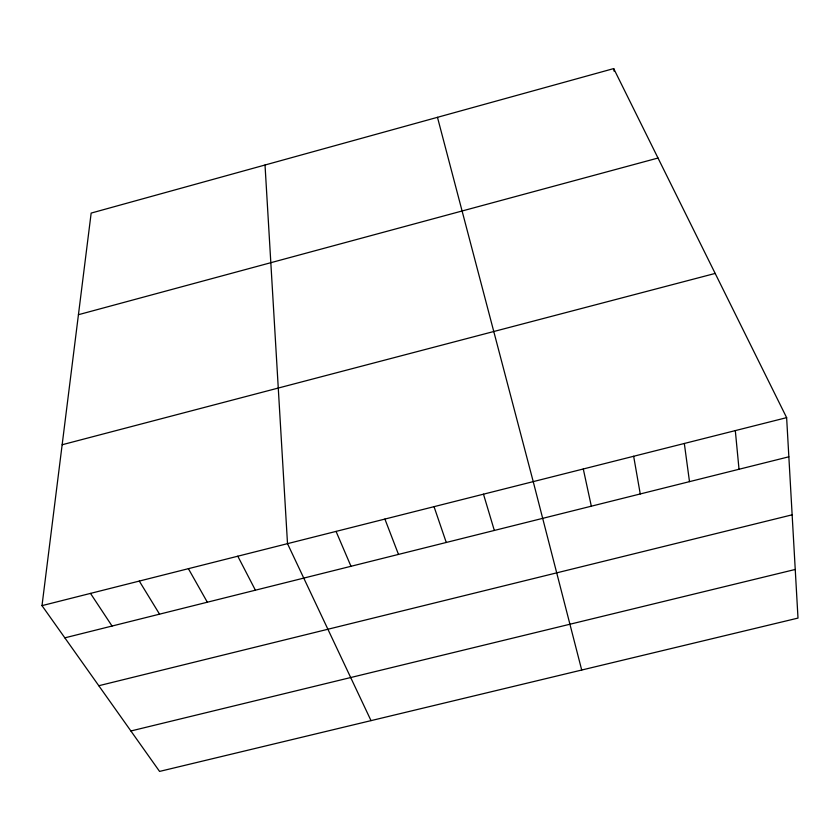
<?xml version="1.0" encoding="UTF-8"?>
<svg xmlns="http://www.w3.org/2000/svg" width="840" height="840" viewBox="0 0 840 840"><rect width="100%" height="100%" fill="white"/><g stroke="black" fill="none" stroke-linecap="round" stroke-linejoin="round"><path stroke-width="1.26" d="M42 605.64L91.161 213.087L613.694 68.586L786.629 417.648L798 618.093L159.569 771.414L42 605.64L786.629 417.648M78.435 314.706L658.004 158.035M62.15 444.749L715.176 273.431M64.838 637.844L788.844 456.803M98.805 685.724L792.141 514.826M130.893 730.978L795.239 569.457M90.499 593.397L112.056 626.042M139.293 581.081L159.547 614.166M188.391 568.68L207.333 602.217M237.794 556.206L255.402 590.195M371.018 720.625L287.511 543.659L265.02 165.008M336.063 531.405L350.983 566.286M384.899 519.067L398.486 554.411M434.038 506.667L446.261 542.462M483.483 494.183L494.33 530.45M437.472 117.317L533.232 481.625L581.711 670.037M583.286 468.983L591.328 506.195M633.654 456.267L640.259 493.952M613.694 68.586L614.072 71.169M684.327 443.478L689.493 481.646M735.315 430.605L739.022 469.256"/></g></svg>
